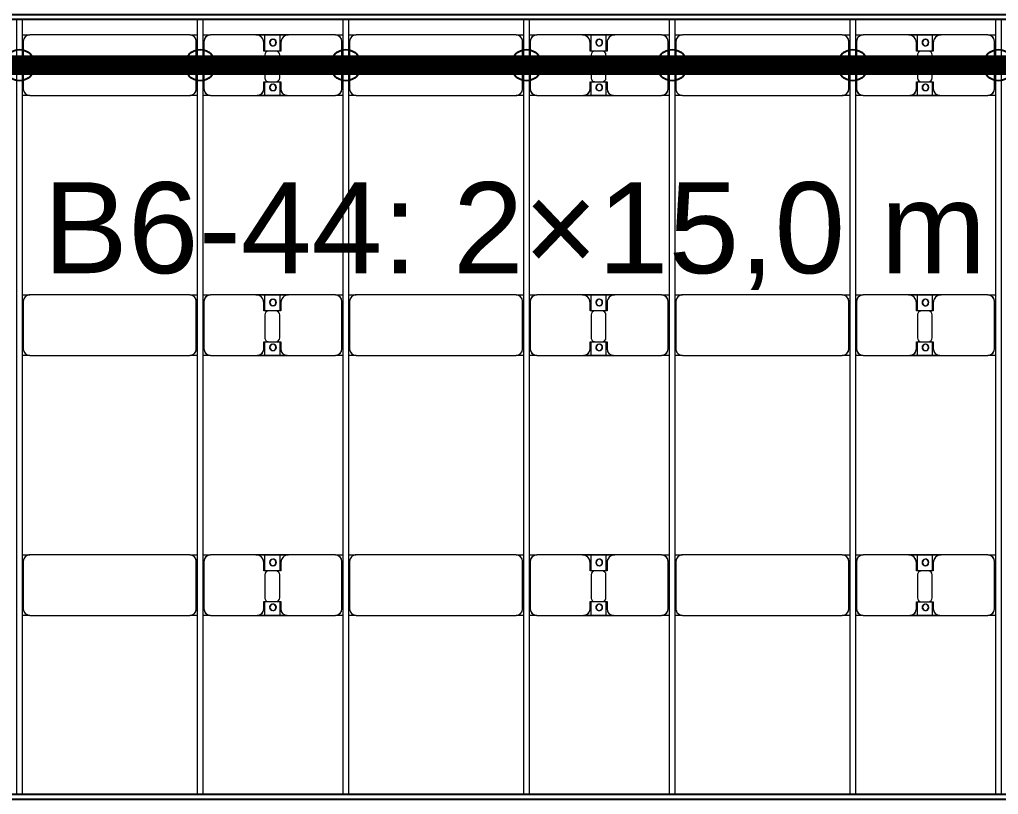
# Model space of a CAD drawing. Header units: millimetres. Extents: x -533732 to -130507, y -117886 to -23954.
# Drawn here: x -521690 to -514160, y -83746 to -77785 of the extents above; entities that cross this region are included whole.
import ezdxf

# ---------------------------------------------------------------- set-up
doc = ezdxf.new("R2010")
doc.units = ezdxf.units.MM
doc.layers.add('A-GENM', color=13, linetype='Continuous', lineweight=9)
doc.layers.add('S-BEAM', color=12, linetype='Continuous', lineweight=9)
doc.layers.add('GC-GHI CHU', color=2, linetype='Continuous')
doc.layers.add('GC-HOP 40x60 GIA CUONG', color=1, linetype='Continuous')
doc.styles.add('GC_VN', font='arial.ttf')

# ---------------------------------------------------------------- blocks, each defined once
blk = doc.blocks.new('Dầm C52 - Hộp 40x60-19816-BỐ TRÍ KHUNG KẾT CẤU BÈ PIN 06')
at = {"layer": 'S-BEAM', "color": 3, "lineweight": 25}
for p, q in [((-145891.1, 20), (145891.1, 20)), ((145891.1, -20), (-145891.1, -20))]:
    blk.add_line(p, q, dxfattribs=at)
blk = doc.blocks.new('Dai phao do pin - DẢI PHAO ĐỠ PIN-V129-BỐ TRÍ KHUNG KẾT CẤU BÈ PIN 06')
at = {"layer": 'A-GENM', "color": 7}
for p, q in [((58438.9, 223.4), (58499.7, 223.4)), ((58438.9, 223.4), (58499.7, 223.4)), ((58449.7, 173.4), (58449.7, -191.6)), ((58869.7, 223.4), (58499.7, 223.4)), ((58869.7, 223.4), (59042.2, 223.4)), ((59042.2, 223.4), (58869.7, 223.4)), ((58919.7, 118.2), (58919.7, 173.4)), ((58927.8, 223.4), (59100.3, 223.4)), ((58927.8, 116.2), (58927.8, 223.4)), ((59100.3, 223.4), (58927.8, 223.4)), ((59042.2, 223.4), (59042.2, 116.2)), ((59050.3, 173.4), (59050.3, 118.2)), ((59460.3, 223.4), (59100.3, 223.4)), ((59460.3, 223.4), (59518.9, 223.4)), ((59460.3, 223.4), (59518.9, 223.4)), ((59510.3, -191.6), (59510.3, 173.4)), ((59558.9, 223.4), (59619.7, 223.4)), ((59558.9, 223.4), (59619.7, 223.4)), ((59569.7, 173.4), (59569.7, -191.6)), ((60850.3, 223.4), (59619.7, 223.4)), ((60850.3, 223.4), (60908.9, 223.4)), ((60850.3, 223.4), (60908.9, 223.4)), ((60900.3, -191.6), (60900.3, 173.4)), ((60948.9, 223.4), (61009.7, 223.4)), ((60948.9, 223.4), (61009.7, 223.4)), ((60959.7, 173.4), (60959.7, -191.6)), ((61379.7, 223.4), (61009.7, 223.4)), ((61379.7, 223.4), (61552.2, 223.4)), ((61552.2, 223.4), (61379.7, 223.4)), ((61429.7, 118.2), (61429.7, 173.4)), ((61437.8, 223.4), (61610.3, 223.4)), ((61437.8, 116.2), (61437.8, 223.4)), ((61610.3, 223.4), (61437.8, 223.4)), ((61552.2, 223.4), (61552.2, 116.2)), ((61560.3, 173.4), (61560.3, 118.2)), ((61970.3, 223.4), (61610.3, 223.4)), ((61970.3, 223.4), (62028.9, 223.4)), ((61970.3, 223.4), (62028.9, 223.4)), ((62020.3, -191.6), (62020.3, 173.4)), ((62068.9, 223.4), (62129.7, 223.4)), ((62068.9, 223.4), (62129.7, 223.4)), ((62079.7, 173.4), (62079.7, -191.6)), ((63360.3, 223.4), (62129.7, 223.4)), ((63360.3, 223.4), (63418.9, 223.4)), ((63360.3, 223.4), (63418.9, 223.4)), ((63410.3, -191.6), (63410.3, 173.4)), ((63458.9, 223.4), (63519.7, 223.4)), ((63458.9, 223.4), (63519.7, 223.4)), ((63469.7, 173.4), (63469.7, -191.6)), ((63889.7, 223.4), (63519.7, 223.4)), ((63889.7, 223.4), (64062.2, 223.4)), ((64062.2, 223.4), (63889.7, 223.4)), ((63939.7, 118.2), (63939.7, 173.4)), ((63947.8, 223.4), (64120.3, 223.4)), ((63947.8, 116.2), (63947.8, 223.4)), ((64120.3, 223.4), (63947.8, 223.4)), ((64062.2, 223.4), (64062.2, 116.2)), ((64070.3, 173.4), (64070.3, 118.2)), ((64480.3, 223.4), (64120.3, 223.4)), ((64480.3, 223.4), (64538.9, 223.4)), ((64480.3, 223.4), (64538.9, 223.4)), ((64530.3, -191.6), (64530.3, 173.4)), ((64578.9, 223.4), (64639.7, 223.4)), ((64578.9, 223.4), (64639.7, 223.4)), ((64589.7, 173.4), (64589.7, -191.6)), ((65870.3, 223.4), (64639.7, 223.4)), ((65870.3, 223.4), (65928.9, 223.4)), ((65870.3, 223.4), (65928.9, 223.4)), ((65920.3, -191.6), (65920.3, 173.4)), ((59012.2, 118.2), (58919.7, 118.2)), ((58927.8, 88.2), (58927.8, -88.2)), ((59050.3, 118.2), (58957.8, 118.2)), ((59042.2, -88.2), (59042.2, 88.2)), ((61522.2, 118.2), (61429.7, 118.2)), ((61437.8, 88.2), (61437.8, -88.2)), ((61560.3, 118.2), (61467.8, 118.2)), ((61552.2, -88.2), (61552.2, 88.2)), ((64032.2, 118.2), (63939.7, 118.2)), ((63947.8, 88.2), (63947.8, -88.2)), ((64070.3, 118.2), (63977.8, 118.2)), ((64062.2, -88.2), (64062.2, 88.2)), ((58919.7, -181.6), (58919.7, -118.2)), ((58919.7, -118.2), (59012.2, -118.2)), ((58927.8, -241.6), (58927.8, -116.2)), ((58957.8, -118.2), (59050.3, -118.2)), ((59042.2, -116.2), (59042.2, -241.6)), ((59050.3, -118.2), (59050.3, -181.6)), ((61429.7, -181.6), (61429.7, -118.2)), ((61429.7, -118.2), (61522.2, -118.2)), ((61437.8, -241.6), (61437.8, -116.2)), ((61467.8, -118.2), (61560.3, -118.2)), ((61552.2, -116.2), (61552.2, -241.6)), ((61560.3, -118.2), (61560.3, -181.6)), ((63939.7, -181.6), (63939.7, -118.2)), ((63939.7, -118.2), (64032.2, -118.2)), ((63947.8, -241.6), (63947.8, -116.2)), ((63977.8, -118.2), (64070.3, -118.2)), ((64062.2, -116.2), (64062.2, -241.6)), ((64070.3, -118.2), (64070.3, -181.6)), ((58499.7, -241.6), (58438.9, -241.6)), ((58499.7, -241.6), (58438.9, -241.6)), ((58499.7, -241.6), (58859.7, -241.6)), ((59042.2, -241.6), (58859.7, -241.6)), ((58859.7, -241.6), (59042.2, -241.6)), ((59110.3, -241.6), (58927.8, -241.6)), ((58927.8, -241.6), (59110.3, -241.6)), ((59110.3, -241.6), (59460.3, -241.6)), ((59518.9, -241.6), (59460.3, -241.6)), ((59518.9, -241.6), (59460.3, -241.6)), ((59619.7, -241.6), (59558.9, -241.6)), ((59619.7, -241.6), (59558.9, -241.6)), ((59619.7, -241.6), (60850.3, -241.6)), ((60908.9, -241.6), (60850.3, -241.6)), ((60908.9, -241.6), (60850.3, -241.6)), ((61009.7, -241.6), (60948.9, -241.6)), ((61009.7, -241.6), (60948.9, -241.6)), ((61009.7, -241.6), (61369.7, -241.6)), ((61552.2, -241.6), (61369.7, -241.6)), ((61369.7, -241.6), (61552.2, -241.6)), ((61620.3, -241.6), (61437.8, -241.6)), ((61437.8, -241.6), (61620.3, -241.6)), ((61620.3, -241.6), (61970.3, -241.6)), ((62028.9, -241.6), (61970.3, -241.6)), ((62028.9, -241.6), (61970.3, -241.6)), ((62129.7, -241.6), (62068.9, -241.6)), ((62129.7, -241.6), (62068.9, -241.6)), ((62129.7, -241.6), (63360.3, -241.6)), ((63418.9, -241.6), (63360.3, -241.6)), ((63418.9, -241.6), (63360.3, -241.6)), ((63519.7, -241.6), (63458.9, -241.6)), ((63519.7, -241.6), (63458.9, -241.6)), ((63519.7, -241.6), (63879.7, -241.6)), ((64062.2, -241.6), (63879.7, -241.6)), ((63879.7, -241.6), (64062.2, -241.6)), ((64130.3, -241.6), (63947.8, -241.6)), ((63947.8, -241.6), (64130.3, -241.6)), ((64130.3, -241.6), (64480.3, -241.6)), ((64538.9, -241.6), (64480.3, -241.6)), ((64538.9, -241.6), (64480.3, -241.6)), ((64639.7, -241.6), (64578.9, -241.6)), ((64639.7, -241.6), (64578.9, -241.6)), ((64639.7, -241.6), (65870.3, -241.6)), ((65928.9, -241.6), (65870.3, -241.6)), ((65928.9, -241.6), (65870.3, -241.6))]:
    blk.add_line(p, q, dxfattribs=at)
for centre, radius, start, end in [((58499.7, 173.4), 50, 90, 180), ((58499.7, 173.4), 50, 105, 180), ((58869.7, 173.4), 50, 0, 90), ((58869.7, 173.4), 50, 0, 75), ((58978.6, 161.8), 25, 0, 180), ((58978.6, 161.8), 25, 180, 0), ((58978.6, 161.8), 25, 0, 165), ((58978.6, 161.8), 25, 195, 255), ((58981.4, 161.8), 25, 0, 180), ((58981.4, 161.8), 25, 90, 180), ((58981.4, 161.8), 25, 180, 0), ((58981.4, 161.8), 25, 180, 255), ((58978.6, 161.8), 25, 285, 0), ((58981.4, 161.8), 25, 15, 75), ((58981.4, 161.8), 25, 285, 345), ((59100.3, 173.4), 50, 90, 180), ((59100.3, 173.4), 50, 105, 180), ((59460.3, 173.4), 50, 0, 90), ((59460.3, 173.4), 50, 0, 75), ((59619.7, 173.4), 50, 90, 180), ((59619.7, 173.4), 50, 150, 180), ((59619.7, 173.4), 50, 90, 120), ((60850.3, 173.4), 50, 360, 90), ((60850.3, 173.4), 50, 15, 90), ((61009.7, 173.4), 50, 90, 180), ((61009.7, 173.4), 50, 105, 180), ((61379.7, 173.4), 50, 0, 90), ((61379.7, 173.4), 50, 0, 75), ((61488.6, 161.8), 25, 360, 180), ((61488.6, 161.8), 25, 180, 360), ((61488.6, 161.8), 25, 0, 165), ((61488.6, 161.8), 25, 195, 255), ((61491.4, 161.8), 25, 360, 180), ((61491.4, 161.8), 25, 90, 180), ((61491.4, 161.8), 25, 180, 0), ((61491.4, 161.8), 25, 180, 255), ((61488.6, 161.8), 25, 285, 360), ((61491.4, 161.8), 25, 15, 75), ((61491.4, 161.8), 25, 285, 345), ((61610.3, 173.4), 50, 90, 180), ((61610.3, 173.4), 50, 105, 180), ((61970.3, 173.4), 50, 0, 90), ((61970.3, 173.4), 50, 0, 75), ((62129.7, 173.4), 50, 90, 180), ((62129.7, 173.4), 50, 150, 180), ((62129.7, 173.4), 50, 90, 120), ((63360.3, 173.4), 50, 0, 90), ((63360.3, 173.4), 50, 15, 90), ((63519.7, 173.4), 50, 90, 180), ((63519.7, 173.4), 50, 105, 180), ((63889.7, 173.4), 50, 0, 90), ((63889.7, 173.4), 50, 0, 75), ((63998.6, 161.8), 25, 0, 180), ((63998.6, 161.8), 25, 180, 0), ((63998.6, 161.8), 25, 0, 165), ((63998.6, 161.8), 25, 195, 255), ((64001.4, 161.8), 25, 0, 180), ((64001.4, 161.8), 25, 90, 180), ((64001.4, 161.8), 25, 180, 0), ((64001.4, 161.8), 25, 180, 255), ((63998.6, 161.8), 25, 285, 0), ((64001.4, 161.8), 25, 15, 75), ((64001.4, 161.8), 25, 285, 345), ((64120.3, 173.4), 50, 90, 180), ((64120.3, 173.4), 50, 105, 180), ((64480.3, 173.4), 50, 0, 90), ((64480.3, 173.4), 50, 0, 75), ((64639.7, 173.4), 50, 90, 180), ((64639.7, 173.4), 50, 150, 180), ((64639.7, 173.4), 50, 90, 120), ((65870.3, 173.4), 50, 0, 90), ((65870.3, 173.4), 50, 15, 90), ((58957.8, 88.2), 30, 90, 180), ((59012.2, 88.2), 30, 0, 90), ((61467.8, 88.2), 30, 90, 180), ((61522.2, 88.2), 30, 360, 90), ((63977.8, 88.2), 30, 90, 180), ((64032.2, 88.2), 30, 360, 90), ((58957.8, -88.2), 30, 180, 270), ((59012.2, -88.2), 30, 270, 0), ((61467.8, -88.2), 30, 180, 270), ((61522.2, -88.2), 30, 270, 360), ((63977.8, -88.2), 30, 180, 270), ((64032.2, -88.2), 30, 270, 360), ((58499.7, -191.6), 50, 180, 270), ((58499.7, -191.6), 50, 180, 255), ((58859.7, -181.6), 60, 270, 0), ((58859.7, -181.6), 60, 300, 0), ((58978.6, -183.2), 25, 0, 180), ((58978.6, -183.2), 25, 180, 0), ((58978.6, -183.2), 25, 195, 0), ((58981.4, -183.2), 25, 0, 180), ((58981.4, -183.2), 25, 60, 180), ((58981.4, -183.2), 25, 180, 0), ((58981.4, -183.2), 25, 180, 270), ((58978.6, -183.2), 25, 0, 150), ((58981.4, -183.2), 25, 285, 345), ((58981.4, -183.2), 25, 15, 30), ((59110.3, -181.6), 60, 180, 270), ((59110.3, -181.6), 60, 180, 240), ((59460.3, -191.6), 50, 270, 0), ((59460.3, -191.6), 50, 285, 0), ((59619.7, -191.6), 50, 180, 270), ((59619.7, -191.6), 50, 180, 208.1234), ((60850.3, -191.6), 50, 270, 360), ((60850.3, -191.6), 50, 331.88351, 345), ((61009.7, -191.6), 50, 180, 270), ((61009.7, -191.6), 50, 180, 255), ((61369.7, -181.6), 60, 270, 360), ((61369.7, -181.6), 60, 300, 0), ((61488.6, -183.2), 25, 360, 180), ((61488.6, -183.2), 25, 180, 0), ((61488.6, -183.2), 25, 195, 360), ((61491.4, -183.2), 25, 0, 180), ((61491.4, -183.2), 25, 60, 180), ((61491.4, -183.2), 25, 180, 0), ((61491.4, -183.2), 25, 180, 270), ((61488.6, -183.2), 25, 360, 150), ((61491.4, -183.2), 25, 285, 345), ((61491.4, -183.2), 25, 15, 30), ((61620.3, -181.6), 60, 180, 270), ((61620.3, -181.6), 60, 180, 240), ((61970.3, -191.6), 50, 270, 0), ((61970.3, -191.6), 50, 285, 0), ((62129.7, -191.6), 50, 180, 270), ((62129.7, -191.6), 50, 180, 208.11024), ((63360.3, -191.6), 50, 270, 0), ((63360.3, -191.6), 50, 331.89667, 345), ((63519.7, -191.6), 50, 180, 270), ((63519.7, -191.6), 50, 180, 255), ((63879.7, -181.6), 60, 270, 360), ((63879.7, -181.6), 60, 300, 360), ((63998.6, -183.2), 25, 0, 180), ((63998.6, -183.2), 25, 180, 0), ((63998.6, -183.2), 25, 195, 0), ((64001.4, -183.2), 25, 0, 180), ((64001.4, -183.2), 25, 60, 180), ((64001.4, -183.2), 25, 180, 360), ((64001.4, -183.2), 25, 180, 270), ((63998.6, -183.2), 25, 0, 150), ((64001.4, -183.2), 25, 285, 345), ((64001.4, -183.2), 25, 15, 30), ((64130.3, -181.6), 60, 180, 270), ((64130.3, -181.6), 60, 180, 240), ((64480.3, -191.6), 50, 270, 360), ((64480.3, -191.6), 50, 285, 360), ((64639.7, -191.6), 50, 180, 270), ((64639.7, -191.6), 50, 180, 208.09709), ((65870.3, -191.6), 50, 270, 360), ((65870.3, -191.6), 50, 331.90982, 345), ((59619.7, -191.6), 50, 225, 255), ((60850.3, -191.6), 50, 270, 300), ((62129.7, -191.6), 50, 225, 255), ((63360.3, -191.6), 50, 270, 300), ((64639.7, -191.6), 50, 225, 255), ((65870.3, -191.6), 50, 270, 300)]:
    blk.add_arc(centre, radius, start, end, dxfattribs=at)
blk = doc.blocks.new('Dai phao do pin - DẢI PHAO ĐỠ PIN-V130-BỐ TRÍ KHUNG KẾT CẤU BÈ PIN 06')
at = {"layer": 'A-GENM', "color": 7}
for p, q in [((58438.9, 223.4), (58499.7, 223.4)), ((58438.9, 223.4), (58499.7, 223.4)), ((58449.7, 173.4), (58449.7, -191.6)), ((58869.7, 223.4), (58499.7, 223.4)), ((58869.7, 223.4), (59042.2, 223.4)), ((59042.2, 223.4), (58869.7, 223.4)), ((58919.7, 118.2), (58919.7, 173.4)), ((58927.8, 223.4), (59100.3, 223.4)), ((58927.8, 116.2), (58927.8, 223.4)), ((59100.3, 223.4), (58927.8, 223.4)), ((59042.2, 223.4), (59042.2, 116.2)), ((59050.3, 173.4), (59050.3, 118.2)), ((59460.3, 223.4), (59100.3, 223.4)), ((59460.3, 223.4), (59518.9, 223.4)), ((59460.3, 223.4), (59518.9, 223.4)), ((59510.3, -191.6), (59510.3, 173.4)), ((59558.9, 223.4), (59619.7, 223.4)), ((59558.9, 223.4), (59619.7, 223.4)), ((59569.7, 173.4), (59569.7, -191.6)), ((60850.3, 223.4), (59619.7, 223.4)), ((60850.3, 223.4), (60908.9, 223.4)), ((60850.3, 223.4), (60908.9, 223.4)), ((60900.3, -191.6), (60900.3, 173.4)), ((60948.9, 223.4), (61009.7, 223.4)), ((60948.9, 223.4), (61009.7, 223.4)), ((60959.7, 173.4), (60959.7, -191.6)), ((61379.7, 223.4), (61009.7, 223.4)), ((61379.7, 223.4), (61552.2, 223.4)), ((61552.2, 223.4), (61379.7, 223.4)), ((61429.7, 118.2), (61429.7, 173.4)), ((61437.8, 223.4), (61610.3, 223.4)), ((61437.8, 116.2), (61437.8, 223.4)), ((61610.3, 223.4), (61437.8, 223.4)), ((61552.2, 223.4), (61552.2, 116.2)), ((61560.3, 173.4), (61560.3, 118.2)), ((61970.3, 223.4), (61610.3, 223.4)), ((61970.3, 223.4), (62028.9, 223.4)), ((61970.3, 223.4), (62028.9, 223.4)), ((62020.3, -191.6), (62020.3, 173.4)), ((62068.9, 223.4), (62129.7, 223.4)), ((62068.9, 223.4), (62129.7, 223.4)), ((62079.7, 173.4), (62079.7, -191.6)), ((63360.3, 223.4), (62129.7, 223.4)), ((63360.3, 223.4), (63418.9, 223.4)), ((63360.3, 223.4), (63418.9, 223.4)), ((63410.3, -191.6), (63410.3, 173.4)), ((63458.9, 223.4), (63519.7, 223.4)), ((63458.9, 223.4), (63519.7, 223.4)), ((63469.7, 173.4), (63469.7, -191.6)), ((63889.7, 223.4), (63519.7, 223.4)), ((63889.7, 223.4), (64062.2, 223.4)), ((64062.2, 223.4), (63889.7, 223.4)), ((63939.7, 118.2), (63939.7, 173.4)), ((63947.8, 223.4), (64120.3, 223.4)), ((63947.8, 116.2), (63947.8, 223.4)), ((64120.3, 223.4), (63947.8, 223.4)), ((64062.2, 223.4), (64062.2, 116.2)), ((64070.3, 173.4), (64070.3, 118.2)), ((64480.3, 223.4), (64120.3, 223.4)), ((64480.3, 223.4), (64538.9, 223.4)), ((64480.3, 223.4), (64538.9, 223.4)), ((64530.3, -191.6), (64530.3, 173.4)), ((64578.9, 223.4), (64639.7, 223.4)), ((64578.9, 223.4), (64639.7, 223.4)), ((64589.7, 173.4), (64589.7, -191.6)), ((65870.3, 223.4), (64639.7, 223.4)), ((65870.3, 223.4), (65928.9, 223.4)), ((65870.3, 223.4), (65928.9, 223.4)), ((65920.3, -191.6), (65920.3, 173.4)), ((59012.2, 118.2), (58919.7, 118.2)), ((58927.8, 88.2), (58927.8, -88.2)), ((59050.3, 118.2), (58957.8, 118.2)), ((59042.2, -88.2), (59042.2, 88.2)), ((61522.2, 118.2), (61429.7, 118.2)), ((61437.8, 88.2), (61437.8, -88.2)), ((61560.3, 118.2), (61467.8, 118.2)), ((61552.2, -88.2), (61552.2, 88.2)), ((64032.2, 118.2), (63939.7, 118.2)), ((63947.8, 88.2), (63947.8, -88.2)), ((64070.3, 118.2), (63977.8, 118.2)), ((64062.2, -88.2), (64062.2, 88.2)), ((58919.7, -181.6), (58919.7, -118.2)), ((58919.7, -118.2), (59012.2, -118.2)), ((58927.8, -241.6), (58927.8, -116.2)), ((58957.8, -118.2), (59050.3, -118.2)), ((59042.2, -116.2), (59042.2, -241.6)), ((59050.3, -118.2), (59050.3, -181.6)), ((61429.7, -181.6), (61429.7, -118.2)), ((61429.7, -118.2), (61522.2, -118.2)), ((61437.8, -241.6), (61437.8, -116.2)), ((61467.8, -118.2), (61560.3, -118.2)), ((61552.2, -116.2), (61552.2, -241.6)), ((61560.3, -118.2), (61560.3, -181.6)), ((63939.7, -181.6), (63939.7, -118.2)), ((63939.7, -118.2), (64032.2, -118.2)), ((63947.8, -241.6), (63947.8, -116.2)), ((63977.8, -118.2), (64070.3, -118.2)), ((64062.2, -116.2), (64062.2, -241.6)), ((64070.3, -118.2), (64070.3, -181.6)), ((58499.7, -241.6), (58438.9, -241.6)), ((58499.7, -241.6), (58438.9, -241.6)), ((58499.7, -241.6), (58859.7, -241.6)), ((59042.2, -241.6), (58859.7, -241.6)), ((58859.7, -241.6), (59042.2, -241.6)), ((59110.3, -241.6), (58927.8, -241.6)), ((58927.8, -241.6), (59110.3, -241.6)), ((59110.3, -241.6), (59460.3, -241.6)), ((59518.9, -241.6), (59460.3, -241.6)), ((59518.9, -241.6), (59460.3, -241.6)), ((59619.7, -241.6), (59558.9, -241.6)), ((59619.7, -241.6), (59558.9, -241.6)), ((59619.7, -241.6), (60850.3, -241.6)), ((60908.9, -241.6), (60850.3, -241.6)), ((60908.9, -241.6), (60850.3, -241.6)), ((61009.7, -241.6), (60948.9, -241.6)), ((61009.7, -241.6), (60948.9, -241.6)), ((61009.7, -241.6), (61369.7, -241.6)), ((61552.2, -241.6), (61369.7, -241.6)), ((61369.7, -241.6), (61552.2, -241.6)), ((61620.3, -241.6), (61437.8, -241.6)), ((61437.8, -241.6), (61620.3, -241.6)), ((61620.3, -241.6), (61970.3, -241.6)), ((62028.9, -241.6), (61970.3, -241.6)), ((62028.9, -241.6), (61970.3, -241.6)), ((62129.7, -241.6), (62068.9, -241.6)), ((62129.7, -241.6), (62068.9, -241.6)), ((62129.7, -241.6), (63360.3, -241.6)), ((63418.9, -241.6), (63360.3, -241.6)), ((63418.9, -241.6), (63360.3, -241.6)), ((63519.7, -241.6), (63458.9, -241.6)), ((63519.7, -241.6), (63458.9, -241.6)), ((63519.7, -241.6), (63879.7, -241.6)), ((64062.2, -241.6), (63879.7, -241.6)), ((63879.7, -241.6), (64062.2, -241.6)), ((64130.3, -241.6), (63947.8, -241.6)), ((63947.8, -241.6), (64130.3, -241.6)), ((64130.3, -241.6), (64480.3, -241.6)), ((64538.9, -241.6), (64480.3, -241.6)), ((64538.9, -241.6), (64480.3, -241.6)), ((64639.7, -241.6), (64578.9, -241.6)), ((64639.7, -241.6), (64578.9, -241.6)), ((64639.7, -241.6), (65870.3, -241.6)), ((65928.9, -241.6), (65870.3, -241.6)), ((65928.9, -241.6), (65870.3, -241.6))]:
    blk.add_line(p, q, dxfattribs=at)
for centre, radius, start, end in [((58499.7, 173.4), 50, 90, 180), ((58499.7, 173.4), 50, 105, 180), ((58869.7, 173.4), 50, 0, 90), ((58869.7, 173.4), 50, 0, 75), ((58978.6, 161.8), 25, 0, 180), ((58978.6, 161.8), 25, 180, 0), ((58978.6, 161.8), 25, 0, 165), ((58978.6, 161.8), 25, 195, 255), ((58981.4, 161.8), 25, 0, 180), ((58981.4, 161.8), 25, 90, 180), ((58981.4, 161.8), 25, 180, 0), ((58981.4, 161.8), 25, 180, 255), ((58978.6, 161.8), 25, 285, 0), ((58981.4, 161.8), 25, 15, 75), ((58981.4, 161.8), 25, 285, 345), ((59100.3, 173.4), 50, 90, 180), ((59100.3, 173.4), 50, 105, 180), ((59460.3, 173.4), 50, 0, 90), ((59460.3, 173.4), 50, 0, 75), ((59619.7, 173.4), 50, 90, 180), ((59619.7, 173.4), 50, 150, 180), ((59619.7, 173.4), 50, 90, 120), ((60850.3, 173.4), 50, 360, 90), ((60850.3, 173.4), 50, 15, 90), ((61009.7, 173.4), 50, 90, 180), ((61009.7, 173.4), 50, 105, 180), ((61379.7, 173.4), 50, 0, 90), ((61379.7, 173.4), 50, 0, 75), ((61488.6, 161.8), 25, 360, 180), ((61488.6, 161.8), 25, 180, 360), ((61488.6, 161.8), 25, 0, 165), ((61488.6, 161.8), 25, 195, 255), ((61491.4, 161.8), 25, 360, 180), ((61491.4, 161.8), 25, 90, 180), ((61491.4, 161.8), 25, 180, 0), ((61491.4, 161.8), 25, 180, 255), ((61488.6, 161.8), 25, 285, 360), ((61491.4, 161.8), 25, 15, 75), ((61491.4, 161.8), 25, 285, 345), ((61610.3, 173.4), 50, 90, 180), ((61610.3, 173.4), 50, 105, 180), ((61970.3, 173.4), 50, 0, 90), ((61970.3, 173.4), 50, 0, 75), ((62129.7, 173.4), 50, 90, 180), ((62129.7, 173.4), 50, 150, 180), ((62129.7, 173.4), 50, 90, 120), ((63360.3, 173.4), 50, 0, 90), ((63360.3, 173.4), 50, 15, 90), ((63519.7, 173.4), 50, 90, 180), ((63519.7, 173.4), 50, 105, 180), ((63889.7, 173.4), 50, 0, 90), ((63889.7, 173.4), 50, 0, 75), ((63998.6, 161.8), 25, 0, 180), ((63998.6, 161.8), 25, 180, 0), ((63998.6, 161.8), 25, 0, 165), ((63998.6, 161.8), 25, 195, 255), ((64001.4, 161.8), 25, 0, 180), ((64001.4, 161.8), 25, 90, 180), ((64001.4, 161.8), 25, 180, 0), ((64001.4, 161.8), 25, 180, 255), ((63998.6, 161.8), 25, 285, 0), ((64001.4, 161.8), 25, 15, 75), ((64001.4, 161.8), 25, 285, 345), ((64120.3, 173.4), 50, 90, 180), ((64120.3, 173.4), 50, 105, 180), ((64480.3, 173.4), 50, 0, 90), ((64480.3, 173.4), 50, 0, 75), ((64639.7, 173.4), 50, 90, 180), ((64639.7, 173.4), 50, 150, 180), ((64639.7, 173.4), 50, 90, 120), ((65870.3, 173.4), 50, 0, 90), ((65870.3, 173.4), 50, 15, 90), ((58957.8, 88.2), 30, 90, 180), ((59012.2, 88.2), 30, 0, 90), ((61467.8, 88.2), 30, 90, 180), ((61522.2, 88.2), 30, 360, 90), ((63977.8, 88.2), 30, 90, 180), ((64032.2, 88.2), 30, 360, 90), ((58957.8, -88.2), 30, 180, 270), ((59012.2, -88.2), 30, 270, 0), ((61467.8, -88.2), 30, 180, 270), ((61522.2, -88.2), 30, 270, 360), ((63977.8, -88.2), 30, 180, 270), ((64032.2, -88.2), 30, 270, 360), ((58499.7, -191.6), 50, 180, 270), ((58499.7, -191.6), 50, 180, 255), ((58859.7, -181.6), 60, 270, 0), ((58859.7, -181.6), 60, 300, 0), ((58978.6, -183.2), 25, 0, 180), ((58978.6, -183.2), 25, 180, 0), ((58978.6, -183.2), 25, 195, 0), ((58981.4, -183.2), 25, 0, 180), ((58981.4, -183.2), 25, 60, 180), ((58981.4, -183.2), 25, 180, 0), ((58981.4, -183.2), 25, 180, 270), ((58978.6, -183.2), 25, 0, 150), ((58981.4, -183.2), 25, 285, 345), ((58981.4, -183.2), 25, 15, 30), ((59110.3, -181.6), 60, 180, 270), ((59110.3, -181.6), 60, 180, 240), ((59460.3, -191.6), 50, 270, 0), ((59460.3, -191.6), 50, 285, 0), ((59619.7, -191.6), 50, 180, 270), ((59619.7, -191.6), 50, 180, 210), ((60850.3, -191.6), 50, 270, 360), ((60850.3, -191.6), 50, 330, 345), ((61009.7, -191.6), 50, 180, 270), ((61009.7, -191.6), 50, 180, 255), ((61369.7, -181.6), 60, 270, 360), ((61369.7, -181.6), 60, 300, 0), ((61488.6, -183.2), 25, 360, 180), ((61488.6, -183.2), 25, 180, 0), ((61488.6, -183.2), 25, 195, 360), ((61491.4, -183.2), 25, 0, 180), ((61491.4, -183.2), 25, 60, 180), ((61491.4, -183.2), 25, 180, 0), ((61491.4, -183.2), 25, 180, 270), ((61488.6, -183.2), 25, 360, 150), ((61491.4, -183.2), 25, 285, 345), ((61491.4, -183.2), 25, 15, 30), ((61620.3, -181.6), 60, 180, 270), ((61620.3, -181.6), 60, 180, 240), ((61970.3, -191.6), 50, 270, 0), ((61970.3, -191.6), 50, 285, 0), ((62129.7, -191.6), 50, 180, 270), ((62129.7, -191.6), 50, 180, 210), ((63360.3, -191.6), 50, 270, 0), ((63360.3, -191.6), 50, 330, 345), ((63519.7, -191.6), 50, 180, 270), ((63519.7, -191.6), 50, 180, 255), ((63879.7, -181.6), 60, 270, 360), ((63879.7, -181.6), 60, 300, 360), ((63998.6, -183.2), 25, 0, 180), ((63998.6, -183.2), 25, 180, 0), ((63998.6, -183.2), 25, 195, 0), ((64001.4, -183.2), 25, 0, 180), ((64001.4, -183.2), 25, 60, 180), ((64001.4, -183.2), 25, 180, 360), ((64001.4, -183.2), 25, 180, 270), ((63998.6, -183.2), 25, 0, 150), ((64001.4, -183.2), 25, 285, 345), ((64001.4, -183.2), 25, 15, 30), ((64130.3, -181.6), 60, 180, 270), ((64130.3, -181.6), 60, 180, 240), ((64480.3, -191.6), 50, 270, 360), ((64480.3, -191.6), 50, 285, 360), ((64639.7, -191.6), 50, 180, 270), ((64639.7, -191.6), 50, 180, 210), ((65870.3, -191.6), 50, 270, 360), ((65870.3, -191.6), 50, 330, 345), ((59619.7, -191.6), 50, 225, 255), ((60850.3, -191.6), 50, 270, 300), ((62129.7, -191.6), 50, 225, 255), ((63360.3, -191.6), 50, 270, 300), ((64639.7, -191.6), 50, 225, 255), ((65870.3, -191.6), 50, 270, 300)]:
    blk.add_arc(centre, radius, start, end, dxfattribs=at)
blk = doc.blocks.new('Dai phao do pin - DẢI PHAO ĐỠ PIN-V131-BỐ TRÍ KHUNG KẾT CẤU BÈ PIN 06')
at = {"layer": 'A-GENM', "color": 7}
for p, q in [((58438.9, 223.4), (58499.7, 223.4)), ((58438.9, 223.4), (58499.7, 223.4)), ((58449.7, 173.4), (58449.7, -191.6)), ((58869.7, 223.4), (58499.7, 223.4)), ((58869.7, 223.4), (59042.2, 223.4)), ((59042.2, 223.4), (58869.7, 223.4)), ((58919.7, 118.2), (58919.7, 173.4)), ((58927.8, 223.4), (59100.3, 223.4)), ((58927.8, 116.2), (58927.8, 223.4)), ((59100.3, 223.4), (58927.8, 223.4)), ((59042.2, 223.4), (59042.2, 116.2)), ((59050.3, 173.4), (59050.3, 118.2)), ((59460.3, 223.4), (59100.3, 223.4)), ((59460.3, 223.4), (59518.9, 223.4)), ((59460.3, 223.4), (59518.9, 223.4)), ((59510.3, -191.6), (59510.3, 173.4)), ((59558.9, 223.4), (59619.7, 223.4)), ((59558.9, 223.4), (59619.7, 223.4)), ((59569.7, 173.4), (59569.7, -191.6)), ((60850.3, 223.4), (59619.7, 223.4)), ((60850.3, 223.4), (60908.9, 223.4)), ((60850.3, 223.4), (60908.9, 223.4)), ((60900.3, -191.6), (60900.3, 173.4)), ((60948.9, 223.4), (61009.7, 223.4)), ((60948.9, 223.4), (61009.7, 223.4)), ((60959.7, 173.4), (60959.7, -191.6)), ((61379.7, 223.4), (61009.7, 223.4)), ((61379.7, 223.4), (61552.2, 223.4)), ((61552.2, 223.4), (61379.7, 223.4)), ((61429.7, 118.2), (61429.7, 173.4)), ((61437.8, 223.4), (61610.3, 223.4)), ((61437.8, 116.2), (61437.8, 223.4)), ((61610.3, 223.4), (61437.8, 223.4)), ((61552.2, 223.4), (61552.2, 116.2)), ((61560.3, 173.4), (61560.3, 118.2)), ((61970.3, 223.4), (61610.3, 223.4)), ((61970.3, 223.4), (62028.9, 223.4)), ((61970.3, 223.4), (62028.9, 223.4)), ((62020.3, -191.6), (62020.3, 173.4)), ((62068.9, 223.4), (62129.7, 223.4)), ((62068.9, 223.4), (62129.7, 223.4)), ((62079.7, 173.4), (62079.7, -191.6)), ((63360.3, 223.4), (62129.7, 223.4)), ((63360.3, 223.4), (63418.9, 223.4)), ((63360.3, 223.4), (63418.9, 223.4)), ((63410.3, -191.6), (63410.3, 173.4)), ((63458.9, 223.4), (63519.7, 223.4)), ((63458.9, 223.4), (63519.7, 223.4)), ((63469.7, 173.4), (63469.7, -191.6)), ((63889.7, 223.4), (63519.7, 223.4)), ((63889.7, 223.4), (64062.2, 223.4)), ((64062.2, 223.4), (63889.7, 223.4)), ((63939.7, 118.2), (63939.7, 173.4)), ((63947.8, 223.4), (64120.3, 223.4)), ((63947.8, 116.2), (63947.8, 223.4)), ((64120.3, 223.4), (63947.8, 223.4)), ((64062.2, 223.4), (64062.2, 116.2)), ((64070.3, 173.4), (64070.3, 118.2)), ((64480.3, 223.4), (64120.3, 223.4)), ((64480.3, 223.4), (64538.9, 223.4)), ((64480.3, 223.4), (64538.9, 223.4)), ((64530.3, -191.6), (64530.3, 173.4)), ((64578.9, 223.4), (64639.7, 223.4)), ((64578.9, 223.4), (64639.7, 223.4)), ((64589.7, 173.4), (64589.7, -191.6)), ((65870.3, 223.4), (64639.7, 223.4)), ((65870.3, 223.4), (65928.9, 223.4)), ((65870.3, 223.4), (65928.9, 223.4)), ((65920.3, -191.6), (65920.3, 173.4)), ((59012.2, 118.2), (58919.7, 118.2)), ((58927.8, 88.2), (58927.8, -88.2)), ((59050.3, 118.2), (58957.8, 118.2)), ((59042.2, -88.2), (59042.2, 88.2)), ((61522.2, 118.2), (61429.7, 118.2)), ((61437.8, 88.2), (61437.8, -88.2)), ((61560.3, 118.2), (61467.8, 118.2)), ((61552.2, -88.2), (61552.2, 88.2)), ((64032.2, 118.2), (63939.7, 118.2)), ((63947.8, 88.2), (63947.8, -88.2)), ((64070.3, 118.2), (63977.8, 118.2)), ((64062.2, -88.2), (64062.2, 88.2)), ((58919.7, -181.6), (58919.7, -118.2)), ((58919.7, -118.2), (59012.2, -118.2)), ((58927.8, -241.6), (58927.8, -116.2)), ((58957.8, -118.2), (59050.3, -118.2)), ((59042.2, -116.2), (59042.2, -241.6)), ((59050.3, -118.2), (59050.3, -181.6)), ((61429.7, -181.6), (61429.7, -118.2)), ((61429.7, -118.2), (61522.2, -118.2)), ((61437.8, -241.6), (61437.8, -116.2)), ((61467.8, -118.2), (61560.3, -118.2)), ((61552.2, -116.2), (61552.2, -241.6)), ((61560.3, -118.2), (61560.3, -181.6)), ((63939.7, -181.6), (63939.7, -118.2)), ((63939.7, -118.2), (64032.2, -118.2)), ((63947.8, -241.6), (63947.8, -116.2)), ((63977.8, -118.2), (64070.3, -118.2)), ((64062.2, -116.2), (64062.2, -241.6)), ((64070.3, -118.2), (64070.3, -181.6)), ((58499.7, -241.6), (58438.9, -241.6)), ((58499.7, -241.6), (58438.9, -241.6)), ((58499.7, -241.6), (58859.7, -241.6)), ((59042.2, -241.6), (58859.7, -241.6)), ((58859.7, -241.6), (59042.2, -241.6)), ((59110.3, -241.6), (58927.8, -241.6)), ((58927.8, -241.6), (59110.3, -241.6)), ((59110.3, -241.6), (59460.3, -241.6)), ((59518.9, -241.6), (59460.3, -241.6)), ((59518.9, -241.6), (59460.3, -241.6)), ((59619.7, -241.6), (59558.9, -241.6)), ((59619.7, -241.6), (59558.9, -241.6)), ((59619.7, -241.6), (60850.3, -241.6)), ((60908.9, -241.6), (60850.3, -241.6)), ((60908.9, -241.6), (60850.3, -241.6)), ((61009.7, -241.6), (60948.9, -241.6)), ((61009.7, -241.6), (60948.9, -241.6)), ((61009.7, -241.6), (61369.7, -241.6)), ((61552.2, -241.6), (61369.7, -241.6)), ((61369.7, -241.6), (61552.2, -241.6)), ((61620.3, -241.6), (61437.8, -241.6)), ((61437.8, -241.6), (61620.3, -241.6)), ((61620.3, -241.6), (61970.3, -241.6)), ((62028.9, -241.6), (61970.3, -241.6)), ((62028.9, -241.6), (61970.3, -241.6)), ((62129.7, -241.6), (62068.9, -241.6)), ((62129.7, -241.6), (62068.9, -241.6)), ((62129.7, -241.6), (63360.3, -241.6)), ((63418.9, -241.6), (63360.3, -241.6)), ((63418.9, -241.6), (63360.3, -241.6)), ((63519.7, -241.6), (63458.9, -241.6)), ((63519.7, -241.6), (63458.9, -241.6)), ((63519.7, -241.6), (63879.7, -241.6)), ((64062.2, -241.6), (63879.7, -241.6)), ((63879.7, -241.6), (64062.2, -241.6)), ((64130.3, -241.6), (63947.8, -241.6)), ((63947.8, -241.6), (64130.3, -241.6)), ((64130.3, -241.6), (64480.3, -241.6)), ((64538.9, -241.6), (64480.3, -241.6)), ((64538.9, -241.6), (64480.3, -241.6)), ((64639.7, -241.6), (64578.9, -241.6)), ((64639.7, -241.6), (64578.9, -241.6)), ((64639.7, -241.6), (65870.3, -241.6)), ((65928.9, -241.6), (65870.3, -241.6)), ((65928.9, -241.6), (65870.3, -241.6))]:
    blk.add_line(p, q, dxfattribs=at)
for centre, radius, start, end in [((58499.7, 173.4), 50, 90, 180), ((58499.7, 173.4), 50, 105, 180), ((58869.7, 173.4), 50, 0, 90), ((58869.7, 173.4), 50, 0, 75), ((58978.6, 161.8), 25, 0, 180), ((58978.6, 161.8), 25, 180, 0), ((58978.6, 161.8), 25, 0, 165), ((58978.6, 161.8), 25, 195, 255), ((58981.4, 161.8), 25, 0, 180), ((58981.4, 161.8), 25, 90, 180), ((58981.4, 161.8), 25, 180, 0), ((58981.4, 161.8), 25, 180, 255), ((58978.6, 161.8), 25, 285, 0), ((58981.4, 161.8), 25, 15, 75), ((58981.4, 161.8), 25, 285, 345), ((59100.3, 173.4), 50, 90, 180), ((59100.3, 173.4), 50, 105, 180), ((59460.3, 173.4), 50, 0, 90), ((59460.3, 173.4), 50, 0, 75), ((59619.7, 173.4), 50, 90, 180), ((59619.7, 173.4), 50, 150, 180), ((59619.7, 173.4), 50, 90, 120), ((60850.3, 173.4), 50, 360, 90), ((60850.3, 173.4), 50, 15, 90), ((61009.7, 173.4), 50, 90, 180), ((61009.7, 173.4), 50, 105, 180), ((61379.7, 173.4), 50, 0, 90), ((61379.7, 173.4), 50, 0, 75), ((61488.6, 161.8), 25, 360, 180), ((61488.6, 161.8), 25, 180, 360), ((61488.6, 161.8), 25, 0, 165), ((61488.6, 161.8), 25, 195, 255), ((61491.4, 161.8), 25, 360, 180), ((61491.4, 161.8), 25, 90, 180), ((61491.4, 161.8), 25, 180, 0), ((61491.4, 161.8), 25, 180, 255), ((61488.6, 161.8), 25, 285, 360), ((61491.4, 161.8), 25, 15, 75), ((61491.4, 161.8), 25, 285, 345), ((61610.3, 173.4), 50, 90, 180), ((61610.3, 173.4), 50, 105, 180), ((61970.3, 173.4), 50, 0, 90), ((61970.3, 173.4), 50, 0, 75), ((62129.7, 173.4), 50, 90, 180), ((62129.7, 173.4), 50, 150, 180), ((62129.7, 173.4), 50, 90, 120), ((63360.3, 173.4), 50, 0, 90), ((63360.3, 173.4), 50, 15, 90), ((63519.7, 173.4), 50, 90, 180), ((63519.7, 173.4), 50, 105, 180), ((63889.7, 173.4), 50, 0, 90), ((63889.7, 173.4), 50, 0, 75), ((63998.6, 161.8), 25, 0, 180), ((63998.6, 161.8), 25, 180, 0), ((63998.6, 161.8), 25, 0, 165), ((63998.6, 161.8), 25, 195, 255), ((64001.4, 161.8), 25, 0, 180), ((64001.4, 161.8), 25, 90, 180), ((64001.4, 161.8), 25, 180, 0), ((64001.4, 161.8), 25, 180, 255), ((63998.6, 161.8), 25, 285, 0), ((64001.4, 161.8), 25, 15, 75), ((64001.4, 161.8), 25, 285, 345), ((64120.3, 173.4), 50, 90, 180), ((64120.3, 173.4), 50, 105, 180), ((64480.3, 173.4), 50, 0, 90), ((64480.3, 173.4), 50, 0, 75), ((64639.7, 173.4), 50, 90, 180), ((64639.7, 173.4), 50, 150, 180), ((64639.7, 173.4), 50, 90, 120), ((65870.3, 173.4), 50, 0, 90), ((65870.3, 173.4), 50, 15, 90), ((58957.8, 88.2), 30, 90, 180), ((59012.2, 88.2), 30, 0, 90), ((61467.8, 88.2), 30, 90, 180), ((61522.2, 88.2), 30, 360, 90), ((63977.8, 88.2), 30, 90, 180), ((64032.2, 88.2), 30, 360, 90), ((58957.8, -88.2), 30, 180, 270), ((59012.2, -88.2), 30, 270, 0), ((61467.8, -88.2), 30, 180, 270), ((61522.2, -88.2), 30, 270, 360), ((63977.8, -88.2), 30, 180, 270), ((64032.2, -88.2), 30, 270, 360), ((58499.7, -191.6), 50, 180, 270), ((58499.7, -191.6), 50, 180, 255), ((58859.7, -181.6), 60, 270, 0), ((58859.7, -181.6), 60, 300, 0), ((58978.6, -183.2), 25, 0, 180), ((58978.6, -183.2), 25, 180, 0), ((58978.6, -183.2), 25, 195, 0), ((58981.4, -183.2), 25, 0, 180), ((58981.4, -183.2), 25, 60, 180), ((58981.4, -183.2), 25, 180, 0), ((58981.4, -183.2), 25, 180, 270), ((58978.6, -183.2), 25, 0, 150), ((58981.4, -183.2), 25, 285, 345), ((58981.4, -183.2), 25, 15, 30), ((59110.3, -181.6), 60, 180, 270), ((59110.3, -181.6), 60, 180, 240), ((59460.3, -191.6), 50, 270, 0), ((59460.3, -191.6), 50, 285, 0), ((59619.7, -191.6), 50, 180, 270), ((59619.7, -191.6), 50, 180, 210), ((60850.3, -191.6), 50, 270, 360), ((60850.3, -191.6), 50, 330, 345), ((61009.7, -191.6), 50, 180, 270), ((61009.7, -191.6), 50, 180, 255), ((61369.7, -181.6), 60, 270, 360), ((61369.7, -181.6), 60, 300, 0), ((61488.6, -183.2), 25, 360, 180), ((61488.6, -183.2), 25, 180, 0), ((61488.6, -183.2), 25, 195, 360), ((61491.4, -183.2), 25, 0, 180), ((61491.4, -183.2), 25, 60, 180), ((61491.4, -183.2), 25, 180, 0), ((61491.4, -183.2), 25, 180, 270), ((61488.6, -183.2), 25, 360, 150), ((61491.4, -183.2), 25, 285, 345), ((61491.4, -183.2), 25, 15, 30), ((61620.3, -181.6), 60, 180, 270), ((61620.3, -181.6), 60, 180, 240), ((61970.3, -191.6), 50, 270, 0), ((61970.3, -191.6), 50, 285, 0), ((62129.7, -191.6), 50, 180, 270), ((62129.7, -191.6), 50, 180, 210), ((63360.3, -191.6), 50, 270, 0), ((63360.3, -191.6), 50, 330, 345), ((63519.7, -191.6), 50, 180, 270), ((63519.7, -191.6), 50, 180, 255), ((63879.7, -181.6), 60, 270, 360), ((63879.7, -181.6), 60, 300, 360), ((63998.6, -183.2), 25, 0, 180), ((63998.6, -183.2), 25, 180, 0), ((63998.6, -183.2), 25, 195, 0), ((64001.4, -183.2), 25, 0, 180), ((64001.4, -183.2), 25, 60, 180), ((64001.4, -183.2), 25, 180, 360), ((64001.4, -183.2), 25, 180, 270), ((63998.6, -183.2), 25, 0, 150), ((64001.4, -183.2), 25, 285, 345), ((64001.4, -183.2), 25, 15, 30), ((64130.3, -181.6), 60, 180, 270), ((64130.3, -181.6), 60, 180, 240), ((64480.3, -191.6), 50, 270, 360), ((64480.3, -191.6), 50, 285, 360), ((64639.7, -191.6), 50, 180, 270), ((64639.7, -191.6), 50, 180, 210), ((65870.3, -191.6), 50, 270, 360), ((65870.3, -191.6), 50, 330, 345), ((59619.7, -191.6), 50, 225, 255), ((60850.3, -191.6), 50, 270, 300), ((62129.7, -191.6), 50, 225, 255), ((63360.3, -191.6), 50, 270, 300), ((64639.7, -191.6), 50, 225, 255), ((65870.3, -191.6), 50, 270, 300)]:
    blk.add_arc(centre, radius, start, end, dxfattribs=at)
blk = doc.blocks.new('Dầm C52 - Dầm C52-19796-BỐ TRÍ KHUNG KẾT CẤU BÈ PIN 06')
at = {"layer": 'S-BEAM', "color": 1}
for p, q in [((-12613.3, 20), (-6653.3, 20)), ((-6653.3, -20), (-12613.3, -20))]:
    blk.add_line(p, q, dxfattribs=at)
blk = doc.blocks.new('HOBANMONG_BEPIN 6_rvt-1-BỐ TRÍ KHUNG KẾT CẤU BÈ PIN 06')
at = {"layer": 'A-GENM', "color": 3, "lineweight": 25, "rotation": 179.9997586099391}
for name, p in [('Dai phao do pin - DẢI PHAO ĐỠ PIN-V129-BỐ TRÍ KHUNG KẾT CẤU BÈ PIN 06', (-455741.4, -78145.2)), ('Dai phao do pin - DẢI PHAO ĐỠ PIN-V130-BỐ TRÍ KHUNG KẾT CẤU BÈ PIN 06', (-455741.4, -80145.2)), ('Dai phao do pin - DẢI PHAO ĐỠ PIN-V131-BỐ TRÍ KHUNG KẾT CẤU BÈ PIN 06', (-455741.4, -82145.2))]:
    blk.add_blockref(name, p, dxfattribs=at)
at = {"layer": 'S-BEAM', "color": 3, "lineweight": 25}
for name, p, rotation in [('Dầm C52 - Dầm C52-19796-BỐ TRÍ KHUNG KẾT CẤU BÈ PIN 06', (-521690.3, -71131.6), 89.99975860989407), ('Dầm C52 - Dầm C52-19796-BỐ TRÍ KHUNG KẾT CẤU BÈ PIN 06', (-520300.3, -71131.6), 89.99975860989407), ('Dầm C52 - Dầm C52-19796-BỐ TRÍ KHUNG KẾT CẤU BÈ PIN 06', (-519180.3, -71131.6), 89.99975860989407), ('Dầm C52 - Dầm C52-19796-BỐ TRÍ KHUNG KẾT CẤU BÈ PIN 06', (-517790.3, -71131.6), 89.99975860989407), ('Dầm C52 - Dầm C52-19796-BỐ TRÍ KHUNG KẾT CẤU BÈ PIN 06', (-516670.3, -71131.6), 89.99975860989407), ('Dầm C52 - Dầm C52-19796-BỐ TRÍ KHUNG KẾT CẤU BÈ PIN 06', (-515280.3, -71131.6), 89.99975860989407), ('Dầm C52 - Dầm C52-19796-BỐ TRÍ KHUNG KẾT CẤU BÈ PIN 06', (-514160.3, -71131.6), 89.99975860989407), ('Dầm C52 - Hộp 40x60-19816-BỐ TRÍ KHUNG KẾT CẤU BÈ PIN 06', (-380339.9, -77765.5), 359.9997586099392), ('Dầm C52 - Hộp 40x60-19816-BỐ TRÍ KHUNG KẾT CẤU BÈ PIN 06', (-380339.9, -83765.5), 359.9997586099392)]:
    blk.add_blockref(name, p, dxfattribs=dict(at, rotation=rotation))

msp = doc.modelspace()

# ---------------------------------------------------------------- linework, layer by layer
at = {"layer": 'GC-HOP 40x60 GIA CUONG', "const_width": 150}
msp.add_lwpolyline([(-526009.5, -78136), (-511009.5, -78136)], dxfattribs=at)
at = {"layer": 'GC-HOP 40x60 GIA CUONG'}
for centre in [(-521690.3, -78136), (-520300.3, -78136), (-519180.3, -78136), (-517790.3, -78136), (-516670.3, -78136), (-515280.3, -78136), (-514160.3, -78136)]:
    msp.add_circle(centre, 120, dxfattribs=at)

# ---------------------------------------------------------------- block references
at = {"lineweight": 5}
msp.add_blockref('HOBANMONG_BEPIN 6_rvt-1-BỐ TRÍ KHUNG KẾT CẤU BÈ PIN 06', (0, 0), dxfattribs=at)

# ---------------------------------------------------------------- texts
at = {"layer": 'GC-GHI CHU', "style": 'GC_VN'}
msp.add_text('B6-44: 2×15,0 m', height=700, dxfattribs=at).set_placement((-521509.5, -79736))

doc.saveas('drawing.dxf')
